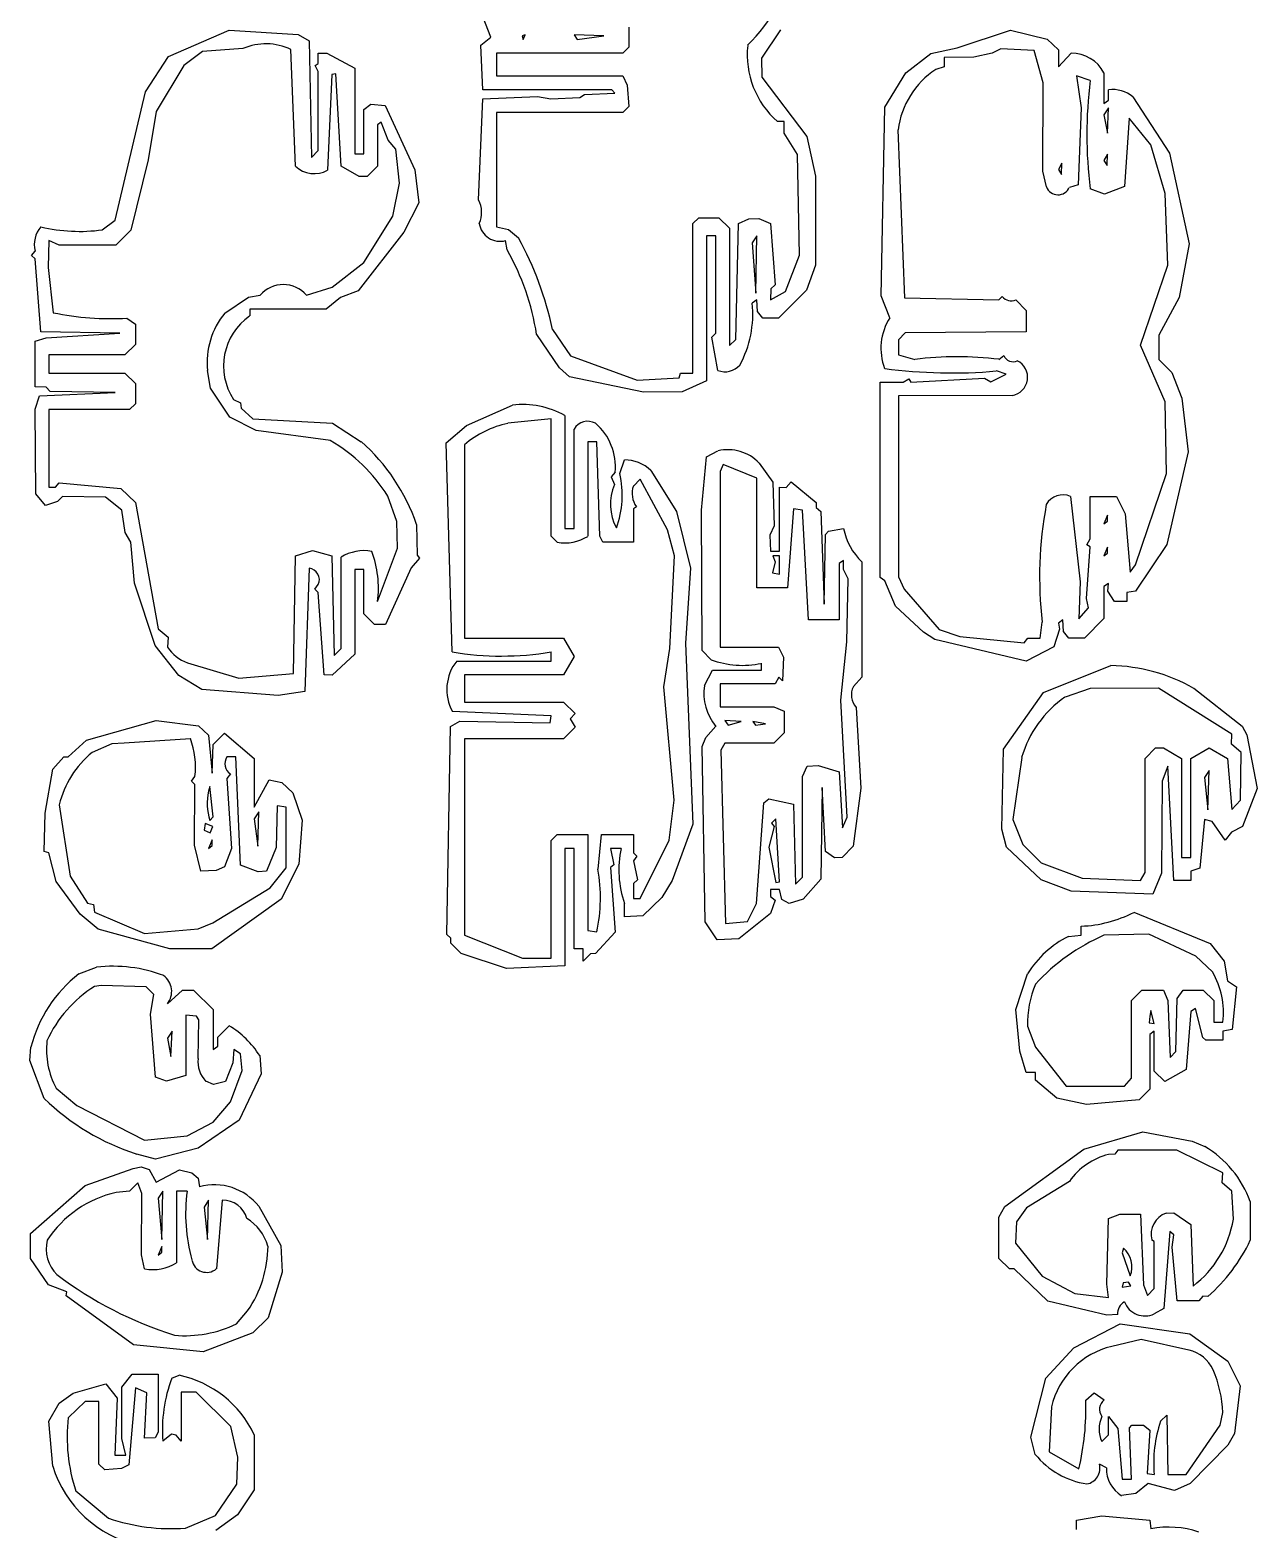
# Model space of a CAD drawing. Header units: millimetres. Extents: x 1.7 to 41.6, y 1.6 to 35.8.
# Drawn here: x 30.16 to 41.53, y 13.26 to 27.15 of the extents above; entities that cross this region are included whole.
import ezdxf

# ---------------------------------------------------------------- set-up
doc = ezdxf.new("R2010")
doc.units = ezdxf.units.MM
doc.linetypes.add('Continuous2', pattern=[0])
doc.layers.add('Unnamed Level 1', color=1, linetype='Continuous')

msp = doc.modelspace()

# ---------------------------------------------------------------- linework, layer by layer
at = {"layer": 'Unnamed Level 1', "color": 1, "linetype": 'Continuous2', "lineweight": -3}
for p, q in [((34.429, 27.088), (34.33, 27.341)), ((31.439, 26.91), (32.002, 27.152)), ((32.002, 27.152), (32.642, 27.112)), ((32.642, 27.112), (32.743, 27.054)), ((34.746, 27.109), (34.717, 27.101)), ((34.717, 27.101), (34.727, 27.067)), ((34.727, 27.067), (34.746, 27.109)), ((35.477, 27.099), (35.2, 27.109)), ((35.2, 27.109), (35.23, 27.067)), ((35.23, 27.067), (35.477, 27.099)), ((35.708, 27.182), (35.708, 26.995)), ((37.114, 27.157), (36.937, 26.893)), ((38.751, 26.988), (39.245, 27.152)), ((39.245, 27.152), (39.585, 27.069)), ((31.755, 26.956), (31.583, 26.825)), ((32.129, 26.982), (31.755, 26.956)), ((32.616, 25.893), (32.574, 26.974)), ((32.743, 27.054), (32.764, 25.974)), ((34.334, 27.015), (34.429, 27.088)), ((34.353, 26.601), (34.334, 27.015)), ((35.708, 26.995), (35.653, 26.94)), ((38.507, 26.935), (38.751, 26.988)), ((39.156, 26.981), (39.076, 26.94)), ((39.466, 26.964), (39.156, 26.981)), ((39.55, 26.664), (39.466, 26.964)), ((39.585, 27.069), (39.69, 26.97)), ((39.69, 26.97), (39.69, 26.813)), ((31.226, 26.58), (31.439, 26.91)), ((31.583, 26.825), (31.324, 26.4)), ((32.8, 26.825), (32.828, 26.843)), ((32.828, 26.771), (32.8, 26.825)), ((32.828, 26.843), (32.828, 26.94)), ((32.828, 26.94), (32.907, 26.94)), ((32.907, 26.94), (33.167, 26.8)), ((35.653, 26.94), (34.48, 26.94)), ((34.48, 26.94), (34.48, 26.728)), ((36.937, 26.893), (36.941, 26.717)), ((38.276, 26.756), (38.507, 26.935)), ((38.905, 26.901), (38.631, 26.898)), ((38.631, 26.898), (38.631, 26.813)), ((39.076, 26.94), (38.905, 26.901)), ((39.69, 26.813), (39.808, 26.94)), ((32.828, 26.038), (32.828, 26.771)), ((32.955, 26.741), (32.915, 25.854)), ((32.99, 26.748), (32.955, 26.741)), ((33.04, 25.893), (32.99, 26.748)), ((33.167, 26.8), (33.167, 26.008)), ((34.48, 26.728), (35.653, 26.728)), ((35.653, 26.728), (35.693, 26.644)), ((36.941, 26.717), (37.359, 26.167)), ((38.08, 26.44), (38.276, 26.756)), ((38.631, 26.813), (38.553, 26.789)), ((39.986, 26.686), (39.859, 26.728)), ((39.859, 26.728), (39.902, 26.432)), ((40.113, 26.758), (40.113, 26.474)), ((30.945, 25.392), (31.226, 26.58)), ((35.551, 26.601), (34.353, 26.601)), ((34.353, 26.516), (34.861, 26.539)), ((34.861, 26.539), (34.984, 26.515)), ((35.253, 26.528), (35.297, 26.558)), ((35.297, 26.558), (35.577, 26.568)), ((35.577, 26.568), (35.551, 26.601)), ((35.693, 26.644), (35.708, 26.444)), ((39.546, 25.846), (39.55, 26.664)), ((40.156, 26.504), (40.156, 26.601)), ((31.324, 26.4), (31.251, 25.951)), ((33.251, 26.419), (33.314, 26.466)), ((33.251, 26.008), (33.251, 26.419)), ((33.314, 26.466), (33.448, 26.456)), ((33.448, 26.456), (33.722, 25.857)), ((34.314, 25.58), (34.353, 26.516)), ((34.984, 26.515), (35.253, 26.528)), ((35.708, 26.444), (35.653, 26.389)), ((38.046, 24.692), (38.08, 26.44)), ((39.902, 26.432), (39.875, 25.718)), ((40.113, 26.474), (40.156, 26.504)), ((40.156, 26.432), (40.113, 26.368)), ((40.145, 26.197), (40.156, 26.432)), ((40.381, 26.534), (40.72, 26.012)), ((33.41, 26.3), (33.378, 26.275)), ((33.378, 26.275), (33.378, 25.893)), ((33.475, 26.134), (33.41, 26.3)), ((35.653, 26.389), (34.48, 26.389)), ((34.48, 26.389), (34.48, 25.33)), ((37.148, 26.305), (37.085, 26.305)), ((37.148, 26.198), (37.148, 26.305)), ((40.113, 26.368), (40.145, 26.197)), ((40.346, 26.338), (40.302, 25.704)), ((40.547, 26.091), (40.346, 26.338)), ((33.548, 26.05), (33.475, 26.134)), ((37.272, 25.999), (37.148, 26.198)), ((37.359, 26.167), (37.439, 25.801)), ((38.203, 26.229), (38.262, 24.671)), ((32.764, 25.974), (32.828, 26.038)), ((33.167, 26.008), (33.251, 26.008)), ((33.58, 25.735), (33.548, 26.05)), ((37.29, 25.069), (37.272, 25.999)), ((40.145, 26.004), (40.113, 25.945)), ((40.141, 25.899), (40.145, 26.004)), ((40.681, 25.639), (40.547, 26.091)), ((40.72, 26.012), (40.903, 25.171)), ((31.251, 25.951), (31.091, 25.3)), ((33.208, 25.796), (33.04, 25.893)), ((33.378, 25.893), (33.281, 25.796)), ((33.722, 25.857), (33.76, 25.554)), ((39.579, 25.7), (39.546, 25.846)), ((39.722, 25.919), (39.69, 25.86)), ((39.69, 25.86), (39.718, 25.815)), ((39.718, 25.815), (39.722, 25.919)), ((40.113, 25.945), (40.141, 25.899)), ((33.281, 25.796), (33.208, 25.796)), ((33.518, 25.428), (33.58, 25.735)), ((37.439, 25.801), (37.438, 24.976)), ((39.875, 25.718), (39.792, 25.696)), ((40.302, 25.704), (40.117, 25.634)), ((40.117, 25.634), (39.986, 25.682)), ((40.704, 24.976), (40.681, 25.639)), ((33.251, 24.999), (33.518, 25.428)), ((33.76, 25.554), (33.622, 25.282)), ((30.825, 25.303), (30.945, 25.392)), ((31.091, 25.3), (30.952, 25.161)), ((34.48, 25.33), (34.591, 25.305)), ((34.591, 25.305), (34.685, 25.227)), ((36.301, 25.36), (36.356, 25.415)), ((36.301, 23.975), (36.301, 25.36)), ((36.356, 25.415), (36.543, 25.415)), ((36.543, 25.415), (36.64, 25.318)), ((36.64, 25.318), (36.64, 24.229)), ((36.701, 24.286), (36.725, 25.36)), ((36.725, 25.36), (36.82, 25.403)), ((36.82, 25.403), (36.914, 25.406)), ((36.914, 25.406), (37.021, 25.36)), ((37.021, 25.36), (37.064, 24.792)), ((30.329, 25.203), (30.325, 24.953)), ((30.426, 25.161), (30.329, 25.203)), ((30.952, 25.161), (30.426, 25.161)), ((33.622, 25.282), (33.197, 24.737)), ((34.579, 25.116), (34.564, 25.203)), ((36.513, 25.246), (36.428, 25.246)), ((36.428, 25.246), (36.428, 23.903)), ((36.513, 24.344), (36.513, 25.246)), ((36.894, 25.246), (36.852, 25.182)), ((36.852, 25.182), (36.884, 24.714)), ((36.884, 24.714), (36.894, 25.246)), ((40.903, 25.171), (40.809, 24.674)), ((30.169, 25.063), (30.202, 25.106)), ((30.202, 25.034), (30.169, 25.063)), ((30.256, 24.356), (30.202, 25.034)), ((37.159, 24.732), (37.29, 25.069)), ((30.325, 24.953), (30.371, 24.534)), ((32.957, 24.771), (33.251, 24.999)), ((37.438, 24.976), (37.354, 24.744)), ((40.453, 24.232), (40.704, 24.976)), ((32.719, 24.697), (32.957, 24.771)), ((33.197, 24.737), (33.034, 24.674)), ((37.025, 24.757), (37.021, 24.653)), ((37.021, 24.653), (37.159, 24.732)), ((37.064, 24.792), (37.025, 24.757)), ((37.354, 24.744), (37.094, 24.483)), ((31.961, 24.531), (32.181, 24.679)), ((32.181, 24.679), (32.29, 24.697)), ((32.719, 24.697), (32.719, 24.697)), ((33.034, 24.674), (32.9, 24.567)), ((36.894, 24.653), (36.852, 24.623)), ((36.9, 24.545), (36.894, 24.653)), ((38.127, 24.487), (38.046, 24.692)), ((38.262, 24.671), (39.139, 24.653)), ((39.139, 24.653), (39.169, 24.685)), ((39.296, 24.653), (39.393, 24.555)), ((40.809, 24.674), (40.622, 24.326)), ((31.054, 24.483), (31.133, 24.428)), ((32.9, 24.567), (32.192, 24.568)), ((32.192, 24.568), (32.192, 24.504)), ((36.949, 24.483), (36.9, 24.545)), ((37.094, 24.483), (36.949, 24.483)), ((39.393, 24.555), (39.393, 24.356)), ((30.987, 24.345), (30.256, 24.356)), ((30.304, 24.301), (30.987, 24.345)), ((31.133, 24.428), (31.133, 24.241)), ((35.066, 24.024), (34.853, 24.332)), ((34.999, 24.378), (35.168, 24.134)), ((36.477, 24.308), (36.513, 24.344)), ((38.271, 24.347), (38.207, 24.284)), ((39.393, 24.356), (38.271, 24.347)), ((40.622, 24.326), (40.622, 24.102)), ((30.202, 24.271), (30.304, 24.301)), ((30.202, 23.848), (30.202, 24.271)), ((31.133, 24.241), (31.036, 24.144)), ((36.533, 23.999), (36.477, 24.308)), ((36.64, 24.229), (36.701, 24.286)), ((38.207, 24.284), (38.207, 24.144)), ((40.681, 23.707), (40.453, 24.232)), ((31.036, 24.144), (30.329, 24.144)), ((30.329, 24.144), (30.329, 23.975)), ((35.168, 24.134), (35.785, 23.908)), ((38.207, 24.144), (38.359, 24.101)), ((39.139, 24.102), (39.185, 24.137)), ((40.622, 24.102), (40.741, 23.979)), ((30.329, 23.975), (31.036, 23.975)), ((31.036, 23.975), (31.133, 23.878)), ((31.829, 23.836), (31.802, 23.998)), ((35.157, 23.939), (35.066, 24.024)), ((35.843, 23.799), (35.157, 23.939)), ((35.785, 23.908), (36.174, 23.932)), ((36.174, 23.932), (36.186, 23.975)), ((36.186, 23.975), (36.301, 23.975)), ((36.428, 23.903), (36.202, 23.801)), ((38.25, 23.89), (38.304, 23.921)), ((38.304, 23.921), (38.322, 23.89)), ((38.322, 23.89), (39.006, 23.926)), ((39.006, 23.926), (39.065, 23.894)), ((39.065, 23.894), (39.205, 23.964)), ((39.205, 23.964), (39.115, 23.994)), ((40.741, 23.979), (40.836, 23.741)), ((30.306, 23.844), (30.202, 23.848)), ((30.202, 23.641), (30.244, 23.763)), ((30.244, 23.763), (30.945, 23.795)), ((30.341, 23.805), (30.306, 23.844)), ((30.945, 23.795), (30.341, 23.805)), ((31.133, 23.878), (31.133, 23.691)), ((32.008, 23.566), (31.829, 23.836)), ((36.202, 23.801), (35.843, 23.799)), ((38.038, 22.081), (38.038, 23.89)), ((38.038, 23.89), (38.25, 23.89)), ((39.261, 23.768), (38.207, 23.763)), ((38.207, 23.763), (38.207, 22.086)), ((30.208, 22.855), (30.202, 23.641)), ((31.079, 23.636), (30.329, 23.636)), ((30.329, 23.636), (30.329, 22.916)), ((31.133, 23.691), (31.079, 23.636)), ((32.043, 23.73), (32.108, 23.7)), ((32.108, 23.7), (32.112, 23.65)), ((32.112, 23.65), (32.222, 23.551)), ((34.202, 23.49), (34.628, 23.678)), ((40.693, 23.045), (40.681, 23.707)), ((40.836, 23.741), (40.892, 23.246)), ((32.252, 23.441), (32.008, 23.566)), ((32.222, 23.551), (32.96, 23.509)), ((32.96, 23.509), (33.225, 23.339)), ((34.014, 23.327), (34.202, 23.49)), ((34.988, 23.551), (34.586, 23.509)), ((34.988, 22.462), (34.988, 23.551)), ((35.115, 23.581), (35.115, 22.535)), ((32.94, 23.349), (32.252, 23.441)), ((35.2, 22.535), (35.2, 23.454)), ((34.069, 21.391), (34.014, 23.327)), ((34.183, 23.31), (34.183, 21.518)), ((35.412, 23.339), (35.327, 23.339)), ((35.327, 23.339), (35.327, 22.462)), ((35.44, 22.462), (35.412, 23.339)), ((36.428, 23.2), (36.534, 23.255)), ((40.892, 23.246), (40.697, 22.386)), ((35.623, 23.043), (35.666, 23.17)), ((35.911, 23.072), (36.149, 22.692)), ((36.381, 22.704), (36.428, 23.2)), ((36.583, 23.128), (36.555, 23.064)), ((36.555, 23.064), (36.555, 21.433)), ((36.894, 23.001), (36.583, 23.128)), ((36.916, 23.141), (37.044, 22.964)), ((30.392, 22.916), (30.426, 22.958)), ((30.426, 22.958), (30.998, 22.905)), ((35.581, 23.055), (35.545, 23.012)), ((35.545, 23.012), (35.575, 22.941)), ((35.814, 22.992), (35.75, 22.928)), ((36.067, 22.523), (35.814, 22.992)), ((36.894, 21.984), (36.894, 23.001)), ((37.044, 22.964), (37.056, 22.558)), ((37.165, 22.914), (37.212, 22.967)), ((37.212, 22.967), (37.445, 22.776)), ((40.406, 22.199), (40.693, 23.045)), ((30.299, 22.746), (30.208, 22.855)), ((30.329, 22.916), (30.392, 22.916)), ((30.456, 22.831), (30.411, 22.784)), ((30.855, 22.825), (30.456, 22.831)), ((31.006, 22.704), (30.855, 22.825)), ((30.998, 22.905), (31.133, 22.776)), ((33.558, 22.6), (33.473, 22.834)), ((37.106, 22.323), (37.106, 22.916)), ((37.106, 22.916), (37.165, 22.914)), ((39.804, 22.831), (39.892, 22.04)), ((39.986, 22.438), (39.986, 22.831)), ((39.986, 22.831), (40.228, 22.831)), ((40.228, 22.831), (40.31, 22.671)), ((30.411, 22.784), (30.299, 22.746)), ((31.037, 22.497), (31.006, 22.704)), ((31.133, 22.776), (31.345, 21.603)), ((35.778, 22.735), (35.75, 22.717)), ((35.75, 22.717), (35.75, 22.408)), ((36.149, 22.692), (36.279, 22.167)), ((36.386, 21.403), (36.381, 22.704)), ((37.233, 22.717), (37.178, 21.984)), ((37.318, 22.704), (37.233, 22.717)), ((37.373, 21.687), (37.318, 22.704)), ((37.445, 22.776), (37.443, 22.73)), ((37.443, 22.73), (37.487, 22.692)), ((37.487, 22.692), (37.519, 21.834)), ((40.145, 22.657), (40.113, 22.577)), ((40.146, 22.602), (40.145, 22.657)), ((40.31, 22.671), (40.357, 22.13)), ((33.563, 22.351), (33.558, 22.6)), ((33.738, 22.571), (33.745, 22.288)), ((35.115, 22.535), (35.2, 22.535)), ((36.132, 22.282), (36.067, 22.523)), ((37.056, 22.558), (37.015, 22.471)), ((37.53, 22.48), (37.558, 22.509)), ((37.558, 22.509), (37.699, 22.535)), ((40.113, 22.577), (40.146, 22.602)), ((31.091, 22.408), (31.037, 22.497)), ((31.124, 22.028), (31.091, 22.408)), ((35.043, 22.408), (34.988, 22.462)), ((35.466, 22.408), (35.44, 22.462)), ((35.75, 22.408), (35.466, 22.408)), ((37.015, 22.471), (37.021, 22.323)), ((37.519, 21.834), (37.53, 22.48)), ((39.955, 22.383), (39.986, 22.438)), ((39.986, 22.365), (39.955, 22.383)), ((40.697, 22.386), (40.405, 21.952)), ((32.598, 21.191), (32.616, 22.28)), ((32.616, 22.28), (32.775, 22.329)), ((32.775, 22.329), (32.955, 22.281)), ((32.955, 22.281), (32.976, 21.358)), ((33.04, 21.421), (33.04, 22.268)), ((33.378, 21.857), (33.563, 22.351)), ((33.768, 22.259), (33.69, 22.169)), ((33.745, 22.288), (33.768, 22.259)), ((36.089, 21.421), (36.132, 22.282)), ((37.021, 22.323), (37.106, 22.323)), ((37.106, 22.281), (37.042, 22.281)), ((37.042, 22.281), (37.064, 22.226)), ((37.106, 22.111), (37.106, 22.281)), ((37.699, 22.238), (37.657, 22.209)), ((37.698, 22.155), (37.699, 22.238)), ((39.952, 21.885), (39.986, 22.365)), ((40.145, 22.361), (40.113, 22.281)), ((40.113, 22.281), (40.146, 22.306)), ((40.146, 22.306), (40.145, 22.361)), ((32.743, 22.166), (32.703, 21.025)), ((33.251, 22.153), (33.167, 22.153)), ((33.167, 22.153), (33.167, 21.369)), ((33.251, 21.742), (33.251, 22.153)), ((33.69, 22.169), (33.451, 21.645)), ((36.279, 22.167), (36.234, 21.472)), ((37.064, 22.226), (37.041, 22.122)), ((37.041, 22.122), (37.106, 22.111)), ((37.657, 22.209), (37.657, 21.687)), ((37.741, 22.069), (37.698, 22.155)), ((37.868, 22.226), (37.868, 21.157)), ((40.357, 22.13), (40.406, 22.199)), ((31.316, 21.449), (31.124, 22.028)), ((32.795, 21.971), (32.828, 22.014)), ((32.828, 21.942), (32.795, 21.971)), ((37.178, 21.984), (36.894, 21.984)), ((37.728, 21.483), (37.741, 22.069)), ((38.08, 22.048), (38.038, 22.081)), ((38.181, 21.815), (38.08, 22.048)), ((38.207, 22.086), (38.26, 21.973)), ((38.26, 21.973), (38.585, 21.599)), ((39.892, 22.04), (39.88, 21.696)), ((40.156, 22.026), (40.113, 21.996)), ((40.113, 21.996), (40.113, 21.7)), ((40.15, 21.955), (40.156, 22.026)), ((40.211, 21.857), (40.15, 21.955)), ((40.405, 21.952), (40.325, 21.942)), ((32.883, 21.179), (32.828, 21.942)), ((38.439, 21.573), (38.181, 21.815)), ((39.968, 21.798), (39.952, 21.885)), ((40.325, 21.857), (40.211, 21.857)), ((40.325, 21.942), (40.325, 21.857)), ((33.348, 21.645), (33.251, 21.742)), ((37.657, 21.687), (37.373, 21.687)), ((39.732, 21.687), (39.69, 21.658)), ((39.738, 21.579), (39.732, 21.687)), ((39.88, 21.696), (39.968, 21.798)), ((40.113, 21.7), (39.932, 21.518)), ((31.345, 21.603), (31.436, 21.526)), ((33.451, 21.645), (33.348, 21.645)), ((38.545, 21.507), (38.439, 21.573)), ((38.585, 21.599), (38.778, 21.532)), ((39.52, 21.518), (39.54, 21.666)), ((39.702, 21.601), (39.648, 21.439)), ((39.69, 21.658), (39.702, 21.601)), ((39.787, 21.518), (39.738, 21.579)), ((31.536, 21.172), (31.316, 21.449)), ((31.436, 21.526), (31.43, 21.433)), ((32.976, 21.358), (33.04, 21.421)), ((34.183, 21.518), (35.103, 21.518)), ((35.103, 21.518), (35.2, 21.349)), ((36.032, 21.067), (36.089, 21.421)), ((36.234, 21.472), (36.301, 19.794)), ((36.471, 21.318), (36.386, 21.403)), ((36.555, 21.433), (37.094, 21.433)), ((37.094, 21.433), (37.141, 21.343)), ((37.674, 20.943), (37.728, 21.483)), ((39.393, 21.306), (38.545, 21.507)), ((38.778, 21.532), (39.372, 21.476)), ((39.372, 21.476), (39.406, 21.518)), ((39.648, 21.439), (39.393, 21.306)), ((39.406, 21.518), (39.52, 21.518)), ((39.932, 21.518), (39.787, 21.518)), ((31.615, 21.289), (32.091, 21.148)), ((33.167, 21.369), (32.956, 21.175)), ((34.069, 21.391), (34.069, 21.391)), ((34.111, 21.306), (34.988, 21.306)), ((34.988, 21.306), (34.988, 21.391)), ((35.2, 21.349), (35.103, 21.179)), ((36.937, 21.222), (36.937, 21.285)), ((37.141, 21.343), (37.133, 21.122)), ((39.553, 21.015), (40.177, 21.264)), ((31.748, 21.043), (31.536, 21.172)), ((32.091, 21.148), (32.598, 21.191)), ((32.956, 21.175), (32.883, 21.179)), ((35.103, 21.179), (34.183, 21.179)), ((34.183, 21.179), (34.183, 20.925)), ((36.408, 21.078), (36.483, 21.222)), ((36.483, 21.222), (36.937, 21.222)), ((37.097, 21.156), (37.064, 21.094)), ((37.133, 21.122), (37.097, 21.156)), ((37.868, 21.157), (37.79, 21.071)), ((32.456, 20.987), (31.748, 21.043)), ((32.703, 21.025), (32.456, 20.987)), ((36.129, 20.016), (36.032, 21.067)), ((37.064, 21.094), (36.555, 21.094)), ((36.555, 21.094), (36.555, 20.883)), ((39.182, 20.489), (39.553, 21.015)), ((39.986, 21.052), (39.752, 20.971)), ((40.617, 21.053), (39.986, 21.052)), ((41.299, 20.629), (40.617, 21.053)), ((40.947, 21.053), (41.394, 20.702)), ((34.183, 20.925), (35.103, 20.925)), ((35.103, 20.925), (35.209, 20.819)), ((36.555, 20.883), (37.051, 20.883)), ((37.051, 20.883), (37.148, 20.84)), ((37.148, 20.84), (37.148, 20.641)), ((37.733, 19.858), (37.674, 20.943)), ((37.815, 20.875), (37.858, 20.127)), ((30.679, 20.572), (31.324, 20.756)), ((31.324, 20.756), (31.717, 20.704)), ((31.717, 20.704), (31.811, 20.619)), ((34.054, 20.698), (34.141, 20.749)), ((34.988, 20.798), (34.071, 20.838)), ((34.141, 20.749), (34.977, 20.733)), ((34.977, 20.733), (34.988, 20.798)), ((35.209, 20.819), (35.164, 20.769)), ((35.164, 20.769), (35.209, 20.692)), ((36.421, 20.598), (36.513, 20.701)), ((36.748, 20.744), (36.598, 20.755)), ((36.598, 20.755), (36.628, 20.713)), ((36.628, 20.713), (36.748, 20.744)), ((36.974, 20.724), (36.856, 20.745)), ((36.856, 20.745), (36.882, 20.713)), ((36.882, 20.713), (36.974, 20.724)), ((41.394, 20.702), (41.436, 20.623)), ((30.508, 20.418), (30.679, 20.572)), ((31.642, 20.586), (31.028, 20.544)), ((31.811, 20.619), (31.843, 20.266)), ((31.854, 20.531), (31.959, 20.637)), ((31.959, 20.637), (32.235, 20.404)), ((34.02, 18.771), (34.054, 20.698)), ((35.103, 20.586), (34.183, 20.586)), ((34.183, 20.586), (34.183, 18.765)), ((35.209, 20.692), (35.103, 20.586)), ((36.386, 20.514), (36.421, 20.598)), ((37.148, 20.641), (37.051, 20.544)), ((41.294, 20.536), (41.299, 20.629)), ((41.436, 20.623), (41.532, 20.126)), ((30.914, 20.538), (30.731, 20.459)), ((31.028, 20.544), (30.914, 20.538)), ((31.843, 20.266), (31.854, 20.531)), ((36.414, 18.889), (36.386, 20.514)), ((36.598, 20.544), (36.559, 20.479)), ((36.559, 20.479), (36.605, 18.872)), ((37.051, 20.544), (36.598, 20.544)), ((39.166, 19.747), (39.182, 20.489)), ((40.495, 20.404), (40.592, 20.501)), ((40.592, 20.501), (40.665, 20.501)), ((40.665, 20.501), (40.833, 20.404)), ((40.918, 20.404), (41.088, 20.501)), ((41.088, 20.501), (41.257, 20.404)), ((41.384, 20.459), (41.294, 20.536)), ((41.378, 20.017), (41.384, 20.459)), ((30.295, 19.897), (30.368, 20.303)), ((30.368, 20.303), (30.468, 20.417)), ((30.468, 20.417), (30.508, 20.418)), ((32.065, 20.417), (31.981, 20.417)), ((32.108, 19.413), (32.065, 20.417)), ((32.235, 20.404), (32.235, 19.951)), ((37.318, 20.235), (37.36, 20.332)), ((37.36, 20.332), (37.463, 20.338)), ((37.463, 20.338), (37.657, 20.278)), ((39.35, 20.413), (39.268, 19.836)), ((40.495, 19.345), (40.495, 20.404)), ((40.706, 20.332), (40.652, 20.194)), ((40.761, 19.273), (40.706, 20.332)), ((40.833, 20.404), (40.833, 19.485)), ((40.918, 19.485), (40.918, 20.404)), ((41.088, 20.29), (41.045, 20.226)), ((41.077, 19.928), (41.088, 20.29)), ((41.257, 20.404), (41.297, 19.93)), ((31.652, 20.193), (31.684, 20.235)), ((31.684, 20.163), (31.652, 20.193)), ((31.679, 19.6), (31.684, 20.163)), ((32.013, 20.259), (31.981, 20.217)), ((31.981, 20.217), (32.023, 19.57)), ((32.235, 19.951), (32.374, 20.205)), ((32.374, 20.205), (32.49, 20.18)), ((32.49, 20.18), (32.591, 20.084)), ((37.318, 19.303), (37.318, 20.235)), ((37.657, 20.278), (37.688, 19.759)), ((40.652, 20.194), (40.647, 19.341)), ((41.045, 20.226), (41.077, 19.928)), ((31.822, 20.143), (31.811, 20.099)), ((31.854, 19.862), (31.822, 20.143)), ((32.591, 20.084), (32.679, 19.832)), ((36.08, 19.645), (36.129, 20.016)), ((36.958, 19.993), (37.005, 20.028)), ((37.005, 20.028), (37.233, 19.98)), ((37.499, 20.135), (37.487, 19.285)), ((37.53, 19.54), (37.499, 20.135)), ((37.858, 20.127), (37.786, 19.59)), ((41.297, 19.93), (41.378, 20.017)), ((41.532, 20.126), (41.396, 19.772)), ((30.286, 19.54), (30.295, 19.897)), ((30.425, 19.974), (30.527, 19.313)), ((32.277, 19.908), (32.235, 19.845)), ((32.267, 19.589), (32.277, 19.908)), ((32.447, 19.963), (32.438, 19.579)), ((32.531, 19.951), (32.447, 19.963)), ((32.531, 19.388), (32.531, 19.951)), ((36.89, 19.059), (36.958, 19.993)), ((37.233, 19.98), (37.254, 19.239)), ((31.78, 19.799), (31.769, 19.739)), ((31.769, 19.739), (31.825, 19.715)), ((31.849, 19.771), (31.78, 19.799)), ((31.822, 19.828), (31.854, 19.862)), ((31.825, 19.715), (31.849, 19.771)), ((32.235, 19.845), (32.267, 19.589)), ((32.679, 19.832), (32.649, 19.422)), ((36.301, 19.794), (36.11, 19.273)), ((37.054, 19.772), (37.007, 19.581)), ((37.07, 19.842), (37.03, 19.803)), ((37.03, 19.803), (37.054, 19.772)), ((37.106, 19.261), (37.07, 19.842)), ((37.688, 19.759), (37.733, 19.858)), ((39.21, 19.582), (39.166, 19.747)), ((39.268, 19.836), (39.361, 19.606)), ((41.045, 19.836), (41.003, 19.385)), ((41.116, 19.819), (41.045, 19.836)), ((41.236, 19.646), (41.116, 19.819)), ((41.396, 19.772), (41.296, 19.721)), ((31.739, 19.358), (31.679, 19.6)), ((31.843, 19.65), (31.811, 19.57)), ((31.811, 19.57), (31.844, 19.596)), ((31.844, 19.596), (31.843, 19.65)), ((34.988, 19.642), (35.043, 19.697)), ((34.988, 18.553), (34.988, 19.642)), ((35.043, 19.697), (35.327, 19.697)), ((35.327, 19.697), (35.327, 18.807)), ((35.422, 19.376), (35.454, 19.697)), ((35.454, 19.697), (35.75, 19.697)), ((35.75, 19.697), (35.75, 19.527)), ((35.814, 19.104), (36.08, 19.645)), ((37.786, 19.59), (37.687, 19.485)), ((39.361, 19.606), (39.53, 19.437)), ((41.296, 19.721), (41.236, 19.646)), ((30.329, 19.527), (30.286, 19.54)), ((30.399, 19.262), (30.329, 19.527)), ((32.023, 19.57), (31.959, 19.4)), ((32.438, 19.579), (32.349, 19.358)), ((35.2, 19.57), (35.115, 19.57)), ((35.115, 19.57), (35.115, 18.481)), ((35.2, 18.638), (35.2, 19.57)), ((35.636, 19.57), (35.539, 19.57)), ((35.539, 19.57), (35.567, 19.418)), ((35.75, 19.527), (35.783, 19.498)), ((35.783, 19.498), (35.75, 19.455)), ((35.75, 19.455), (35.787, 19.279)), ((37.007, 19.581), (37.071, 19.253)), ((37.614, 19.482), (37.53, 19.54)), ((37.687, 19.485), (37.614, 19.482)), ((39.53, 19.277), (39.21, 19.582)), ((40.833, 19.485), (40.918, 19.485)), ((30.527, 19.313), (30.689, 19.061)), ((31.88, 19.366), (31.739, 19.358)), ((31.959, 19.4), (31.88, 19.366)), ((32.272, 19.352), (32.108, 19.413)), ((32.349, 19.358), (32.272, 19.352)), ((32.381, 19.205), (32.531, 19.388)), ((32.649, 19.422), (32.484, 19.098)), ((35.567, 19.418), (35.539, 19.391)), ((35.539, 19.391), (35.581, 18.794)), ((39.53, 19.437), (39.91, 19.294)), ((40.452, 19.273), (40.495, 19.345)), ((40.647, 19.341), (40.567, 19.146)), ((41.003, 19.385), (40.918, 19.358)), ((40.918, 19.358), (40.918, 19.273)), ((30.619, 18.96), (30.399, 19.262)), ((31.85, 18.879), (32.381, 19.205)), ((35.787, 19.279), (35.75, 19.243)), ((35.75, 19.243), (35.75, 19.104)), ((36.11, 19.273), (36.015, 19.113)), ((37.106, 19.188), (37.021, 19.188)), ((37.021, 19.188), (37.021, 19.125)), ((37.071, 19.253), (37.106, 19.261)), ((37.126, 19.095), (37.106, 19.188)), ((37.254, 19.239), (37.318, 19.303)), ((37.487, 19.285), (37.323, 19.099)), ((39.808, 19.172), (39.53, 19.277)), ((39.91, 19.294), (40.452, 19.273)), ((40.918, 19.273), (40.761, 19.273)), ((30.689, 19.061), (30.743, 19.05)), ((30.743, 19.05), (30.752, 18.977)), ((32.484, 19.098), (31.841, 18.638)), ((35.666, 18.934), (35.668, 19.059)), ((35.75, 19.104), (35.814, 19.104)), ((36.015, 19.113), (35.836, 18.945)), ((36.809, 18.892), (36.89, 19.059)), ((37.021, 19.125), (37.064, 19.091)), ((37.064, 19.091), (37.022, 18.966)), ((37.195, 19.059), (37.126, 19.095)), ((37.323, 19.099), (37.195, 19.059)), ((40.567, 19.146), (39.808, 19.172)), ((30.788, 18.82), (30.619, 18.96)), ((30.752, 18.977), (31.216, 18.782)), ((35.836, 18.945), (35.666, 18.934)), ((37.022, 18.966), (36.726, 18.732)), ((40.389, 18.977), (41.098, 18.689)), ((31.451, 18.638), (30.788, 18.82)), ((31.216, 18.782), (31.714, 18.824)), ((31.714, 18.824), (31.85, 18.879)), ((34.058, 18.739), (34.02, 18.771)), ((34.183, 18.765), (34.721, 18.553)), ((35.327, 18.807), (35.412, 18.795)), ((35.581, 18.794), (35.399, 18.595)), ((36.525, 18.722), (36.414, 18.889)), ((36.605, 18.872), (36.809, 18.892)), ((39.783, 18.754), (39.902, 18.765)), ((39.902, 18.765), (39.902, 18.849)), ((40.529, 18.775), (40.113, 18.765)), ((40.964, 18.57), (40.529, 18.775)), ((31.841, 18.638), (31.451, 18.638)), ((34.056, 18.692), (34.058, 18.739)), ((34.153, 18.595), (34.056, 18.692)), ((35.285, 18.638), (35.2, 18.638)), ((35.285, 18.523), (35.285, 18.638)), ((36.726, 18.732), (36.525, 18.722)), ((41.098, 18.689), (41.226, 18.525)), ((34.574, 18.456), (34.153, 18.595)), ((35.115, 18.481), (34.574, 18.456)), ((34.721, 18.553), (34.988, 18.553)), ((35.352, 18.592), (35.285, 18.523)), ((35.399, 18.595), (35.352, 18.592)), ((41.119, 18.424), (40.964, 18.57)), ((41.226, 18.525), (41.257, 18.341)), ((30.609, 18.406), (30.773, 18.468)), ((39.296, 18.075), (39.404, 18.408)), ((41.257, 18.341), (41.342, 18.286)), ((30.816, 18.299), (30.754, 18.29)), ((31.233, 18.287), (30.816, 18.299)), ((31.304, 18.216), (31.233, 18.287)), ((31.272, 18.034), (31.304, 18.216)), ((31.43, 18.129), (31.569, 18.256)), ((31.569, 18.256), (31.672, 18.256)), ((31.672, 18.256), (31.854, 18.075)), ((40.368, 18.159), (40.465, 18.256)), ((40.465, 18.256), (40.664, 18.256)), ((40.664, 18.256), (40.706, 18.159)), ((40.791, 18.177), (40.846, 18.256)), ((40.846, 18.256), (41.033, 18.256)), ((41.033, 18.256), (41.13, 18.159)), ((41.342, 18.286), (41.302, 17.89)), ((31.854, 18.075), (31.854, 17.706)), ((39.334, 17.689), (39.296, 18.075)), ((40.368, 17.439), (40.368, 18.159)), ((40.548, 18.068), (40.537, 18.015)), ((40.579, 17.948), (40.548, 18.068)), ((40.706, 18.159), (40.728, 17.63)), ((40.78, 17.688), (40.791, 18.177)), ((40.961, 18.087), (40.918, 18.057)), ((41.029, 17.818), (40.961, 18.087)), ((41.13, 18.159), (41.13, 17.96)), ((31.318, 17.449), (31.272, 18.034)), ((31.699, 18.015), (31.599, 18.023)), ((31.599, 18.023), (31.599, 17.464)), ((31.72, 17.98), (31.699, 18.015)), ((31.714, 17.622), (31.72, 17.98)), ((31.896, 17.82), (32.002, 17.926)), ((39.403, 17.922), (39.478, 17.728)), ((40.537, 18.015), (40.531, 17.952)), ((40.531, 17.952), (40.579, 17.948)), ((40.918, 18.057), (40.876, 17.521)), ((41.13, 17.96), (41.215, 17.96)), ((31.472, 17.875), (31.43, 17.812)), ((31.43, 17.812), (31.462, 17.64)), ((31.462, 17.64), (31.472, 17.875)), ((31.896, 17.736), (31.896, 17.82)), ((40.579, 17.875), (40.537, 17.845)), ((40.537, 17.845), (40.537, 17.337)), ((40.579, 17.506), (40.579, 17.875)), ((41.058, 17.791), (41.029, 17.818)), ((41.215, 17.791), (41.058, 17.791)), ((41.302, 17.89), (41.215, 17.875)), ((41.215, 17.875), (41.215, 17.791)), ((30.155, 17.605), (30.164, 17.728)), ((31.854, 17.706), (31.896, 17.736)), ((32.044, 17.706), (32.036, 17.582)), ((32.108, 17.664), (32.044, 17.706)), ((32.123, 17.51), (32.108, 17.664)), ((32.285, 17.649), (32.298, 17.479)), ((39.393, 17.494), (39.334, 17.689)), ((39.478, 17.728), (39.762, 17.367)), ((40.728, 17.63), (40.78, 17.688)), ((30.286, 17.252), (30.155, 17.605)), ((32.036, 17.582), (31.968, 17.409)), ((32.015, 17.222), (32.123, 17.51)), ((40.676, 17.409), (40.579, 17.506)), ((40.876, 17.521), (40.676, 17.409)), ((31.422, 17.412), (31.318, 17.449)), ((31.599, 17.464), (31.422, 17.412)), ((31.858, 17.381), (31.787, 17.411)), ((31.968, 17.409), (31.858, 17.381)), ((32.298, 17.479), (32.095, 17.052)), ((39.478, 17.494), (39.393, 17.494)), ((39.478, 17.422), (39.478, 17.494)), ((39.677, 17.255), (39.478, 17.422)), ((39.762, 17.367), (40.304, 17.367)), ((40.304, 17.367), (40.368, 17.439)), ((30.398, 17.346), (30.591, 17.188)), ((39.952, 17.197), (39.677, 17.255)), ((40.44, 17.24), (39.952, 17.197)), ((40.537, 17.337), (40.44, 17.24)), ((30.591, 17.188), (31.218, 16.865)), ((31.853, 17.033), (32.015, 17.222)), ((31.613, 16.906), (31.853, 17.033)), ((32.095, 17.052), (31.715, 16.791)), ((31.218, 16.865), (31.613, 16.906)), ((39.925, 16.781), (40.473, 16.943)), ((40.473, 16.943), (40.932, 16.855)), ((40.932, 16.855), (41.048, 16.808)), ((31.318, 16.69), (31.146, 16.736)), ((31.715, 16.791), (31.318, 16.69)), ((39.195, 16.25), (39.925, 16.781)), ((40.213, 16.736), (40.156, 16.732)), ((40.24, 16.774), (40.213, 16.736)), ((40.787, 16.774), (40.24, 16.774)), ((41.215, 16.562), (40.787, 16.774)), ((30.667, 16.446), (31.112, 16.604)), ((31.112, 16.604), (31.187, 16.619)), ((31.187, 16.619), (31.259, 16.594)), ((31.259, 16.594), (31.324, 16.477)), ((31.324, 16.477), (31.542, 16.591)), ((31.542, 16.591), (31.655, 16.563)), ((31.655, 16.563), (31.715, 16.514)), ((41.209, 16.469), (41.215, 16.562)), ((30.159, 15.999), (30.667, 16.446)), ((31.155, 16.469), (31.079, 16.393)), ((31.193, 16.371), (31.155, 16.469)), ((31.715, 16.514), (31.726, 16.434)), ((39.793, 16.483), (39.395, 16.239)), ((41.299, 16.393), (41.209, 16.469)), ((31.079, 16.393), (30.955, 16.381)), ((31.188, 15.803), (31.193, 16.371)), ((31.388, 16.393), (31.345, 16.329)), ((31.345, 16.329), (31.377, 15.946)), ((31.377, 15.946), (31.388, 16.393)), ((31.612, 16.393), (31.515, 16.393)), ((31.515, 16.393), (31.515, 15.727)), ((31.811, 16.308), (31.769, 16.244)), ((31.801, 15.946), (31.811, 16.308)), ((31.938, 16.308), (31.883, 15.673)), ((41.314, 16.133), (41.299, 16.393)), ((41.469, 16.296), (41.469, 15.939)), ((31.769, 16.244), (31.801, 15.946)), ((32.277, 16.253), (32.48, 15.89)), ((39.139, 16.152), (39.195, 16.25)), ((39.139, 15.77), (39.139, 16.152)), ((39.395, 16.239), (39.301, 16.108)), ((40.138, 15.53), (40.156, 16.139)), ((40.156, 16.139), (40.259, 16.179)), ((40.259, 16.179), (40.452, 16.181)), ((40.452, 16.181), (40.478, 15.525)), ((40.69, 16.189), (40.761, 16.191)), ((40.761, 16.191), (40.918, 16.084)), ((30.159, 15.77), (30.159, 15.999)), ((39.301, 16.108), (39.293, 15.911)), ((40.724, 16.019), (40.667, 15.306)), ((40.762, 15.989), (40.724, 16.019)), ((40.744, 15.874), (40.762, 15.989)), ((40.918, 16.084), (40.939, 15.512)), ((31.377, 15.88), (31.345, 15.8)), ((31.378, 15.826), (31.377, 15.88)), ((32.48, 15.89), (32.493, 15.643)), ((39.293, 15.911), (39.541, 15.605)), ((40.293, 15.865), (40.283, 15.821)), ((40.579, 15.927), (40.555, 15.941)), ((40.579, 15.491), (40.579, 15.927)), ((40.791, 15.376), (40.744, 15.874)), ((30.326, 15.526), (30.159, 15.77)), ((31.218, 15.673), (31.188, 15.803)), ((31.345, 15.8), (31.378, 15.826)), ((39.236, 15.673), (39.139, 15.77)), ((40.283, 15.821), (40.357, 15.607)), ((32.493, 15.643), (32.362, 15.219)), ((39.279, 15.673), (39.236, 15.673)), ((39.591, 15.372), (39.279, 15.673)), ((39.541, 15.605), (39.844, 15.444)), ((30.498, 15.461), (30.326, 15.526)), ((30.49, 15.423), (30.498, 15.461)), ((31.115, 14.968), (30.49, 15.423)), ((39.844, 15.444), (40.156, 15.406)), ((40.156, 15.406), (40.138, 15.53)), ((40.291, 15.543), (40.283, 15.503)), ((40.283, 15.503), (40.363, 15.514)), ((40.341, 15.549), (40.291, 15.543)), ((40.363, 15.514), (40.341, 15.549)), ((40.478, 15.525), (40.516, 15.427)), ((40.516, 15.427), (40.579, 15.491)), ((32.069, 15.162), (32.173, 15.284)), ((40.139, 15.242), (39.591, 15.372)), ((40.667, 15.306), (40.579, 15.256)), ((40.991, 15.376), (40.791, 15.376)), ((41.029, 15.42), (40.991, 15.376)), ((41.075, 15.418), (41.029, 15.42)), ((32.362, 15.219), (32.222, 15.08)), ((39.834, 14.94), (40.262, 15.164)), ((40.24, 15.249), (40.139, 15.242)), ((40.262, 15.164), (40.908, 15.072)), ((32.222, 15.08), (31.762, 14.904)), ((40.457, 15.017), (40.186, 14.953)), ((40.901, 14.919), (40.457, 15.017)), ((40.908, 15.072), (41.26, 14.816)), ((31.762, 14.904), (31.115, 14.968)), ((39.573, 14.661), (39.834, 14.94)), ((41.26, 14.816), (41.376, 14.587)), ((30.554, 14.521), (30.859, 14.608)), ((30.859, 14.608), (30.964, 14.474)), ((31.006, 14.576), (31.103, 14.698)), ((31.103, 14.698), (31.155, 14.698)), ((31.155, 14.698), (31.345, 14.698)), ((31.345, 14.698), (31.345, 14.16)), ((31.471, 14.66), (31.538, 14.686)), ((39.436, 14.114), (39.573, 14.661)), ((30.426, 14.429), (30.554, 14.521)), ((30.964, 14.474), (30.941, 13.947)), ((31.006, 14.1), (31.006, 14.576)), ((31.133, 14.571), (31.072, 13.857)), ((31.237, 14.523), (31.133, 14.571)), ((31.218, 14.105), (31.237, 14.523)), ((31.696, 14.529), (31.557, 14.529)), ((31.557, 14.529), (31.557, 14.075)), ((32.017, 14.211), (31.696, 14.529)), ((39.944, 14.456), (40.022, 14.523)), ((40.022, 14.523), (40.114, 14.459)), ((41.376, 14.587), (41.322, 14.148)), ((30.329, 14.262), (30.426, 14.429)), ((30.667, 14.444), (30.511, 14.294)), ((30.795, 14.444), (30.667, 14.444)), ((30.795, 13.864), (30.795, 14.444)), ((39.626, 14.393), (39.605, 13.978)), ((40.638, 14.26), (40.696, 14.317)), ((40.696, 14.317), (40.706, 13.766)), ((41.191, 14.224), (41.215, 14.341)), ((30.367, 13.844), (30.329, 14.262)), ((32.083, 13.927), (32.017, 14.211)), ((40.156, 14.135), (40.156, 14.305)), ((40.156, 14.305), (40.24, 14.193)), ((40.24, 14.193), (40.283, 13.724)), ((40.349, 14.198), (40.37, 14.224)), ((40.368, 13.724), (40.349, 14.198)), ((40.37, 14.224), (40.479, 14.223)), ((40.479, 14.223), (40.537, 14.178)), ((40.537, 14.178), (40.514, 13.777)), ((40.876, 13.766), (41.191, 14.224)), ((31.044, 13.946), (31.006, 14.1)), ((31.317, 14.107), (31.218, 14.105)), ((31.345, 14.16), (31.317, 14.107)), ((31.468, 14.142), (31.388, 14.075)), ((31.511, 14.132), (31.468, 14.142)), ((31.557, 14.075), (31.511, 14.132)), ((32.235, 14.135), (32.235, 13.626)), ((39.475, 13.953), (39.436, 14.114)), ((40.092, 14.072), (40.156, 14.135)), ((41.26, 14.04), (40.913, 13.682)), ((41.322, 14.148), (41.26, 14.04)), ((30.941, 13.947), (31.044, 13.946)), ((32.072, 13.678), (32.083, 13.927)), ((39.605, 13.978), (39.88, 13.818)), ((30.849, 13.809), (30.795, 13.864)), ((31.005, 13.822), (30.849, 13.809)), ((31.072, 13.857), (31.005, 13.822)), ((40.135, 13.828), (40.071, 13.863)), ((40.514, 13.777), (40.579, 13.766)), ((40.706, 13.766), (40.876, 13.766)), ((31.874, 13.387), (32.072, 13.678)), ((32.235, 13.626), (32.078, 13.394)), ((40.283, 13.724), (40.368, 13.724)), ((40.522, 13.682), (40.407, 13.592)), ((40.768, 13.619), (40.522, 13.682)), ((40.913, 13.682), (40.768, 13.619)), ((30.58, 13.614), (30.884, 13.361)), ((40.407, 13.592), (40.276, 13.571)), ((31.596, 13.269), (31.874, 13.387)), ((32.078, 13.394), (31.877, 13.248)), ((39.859, 13.343), (40.092, 13.385)), ((39.859, 13.258), (39.859, 13.343)), ((40.092, 13.385), (40.537, 13.343)), ((40.537, 13.343), (40.548, 13.263))]:
    msp.add_line(p, q, dxfattribs=at)
for centre, radius, start, end in [((35.299, 28.489), 2.112, 315.6381, 340.4182), ((32.343, 26.487), 0.539, 64.603, 113.3373), ((37.632, 26.926), 0.827, 174.022, 228.6273), ((39.809, 26.595), 0.345, 28.2084, 90.1399), ((38.99, 26.127), 0.793, 123.3945, 172.5953), ((43.872, 26.184), 3.918, 172.6383, 187.3617), ((40.188, 26.299), 0.304, 50.7103, 96.1291), ((32.792, 26.08), 0.257, 226.6761, 298.4613), ((34.097, 25.463), 0.246, 335.3929, 28.2686), ((39.686, 25.742), 0.115, 201.4374, 336.4092), ((30.448, 25.165), 0.253, 139.3112, 193.5818), ((30.614, 26.855), 1.567, 256.8097, 277.7568), ((34.513, 25.39), 0.194, 188.6413, 285.3013), ((31.953, 23.734), 3.114, 11.939, 28.6544), ((32.583, 23.979), 2.297, 8.8488, 29.679), ((32.504, 24.512), 0.283, 40.8179, 139.1562), ((35.86, 24.522), 0.997, 331.5835, 5.797), ((39.254, 24.752), 0.108, 218.5543, 293.1613), ((30.908, 27.123), 2.644, 258.2872, 273.1723), ((32.509, 24.077), 0.711, 140.3627, 186.4163), ((32.515, 24.04), 0.565, 124.8809, 213.3263), ((38.577, 24.205), 0.532, 147.9088, 200.6698), ((36.599, 24.172), 0.185, 248.9949, 318.0181), ((38.753, 20.939), 3.187, 83.0434, 97.1035), ((39.27, 24.173), 0.0927, 203.0033, 294.6728), ((39.235, 23.936), 0.17, 278.8139, 64.1767), ((38.702, 28.718), 4.742, 262.4601, 274.994), ((34.724, 22.89), 0.794, 60.5138, 96.9568), ((34.771, 22.626), 0.902, 101.8558, 130.7043), ((35.327, 23.382), 0.146, 60.4513, 150.4495), ((35.055, 23.108), 0.528, 354.2701, 49.4192), ((32.174, 22.023), 1.531, 31.9764, 59.9917), ((32.044, 21.995), 1.79, 18.7888, 48.6947), ((36.626, 22.865), 0.4, 43.5151, 103.2502), ((35.668, 22.819), 0.351, 46.0958, 90.2998), ((36, 22.758), 0.463, 156.6547, 208.189), ((34.765, 22.843), 0.881, 339.8326, 13.1284), ((35.95, 22.859), 0.212, 160.8476, 215.6618), ((39.733, 22.666), 0.18, 66.833, 149.8845), ((43.165, 22.085), 3.649, 169.4092, 186.5973), ((38.259, 22.64), 0.57, 190.6682, 226.6821), ((35.115, 22.804), 0.403, 259.7436, 301.7884), ((33.252, 21.935), 0.394, 79.4414, 122.4796), ((32.397, 21.979), 0.989, 352.8896, 20.3306), ((32.731, 22.06), 0.107, 334.7001, 83.7312), ((31.75, 21.654), 0.389, 214.5611, 249.6461), ((34.447, 21.042), 0.427, 141.7829, 208.4473), ((34.528, 24.132), 2.78, 260.491, 279.5214), ((36.761, 22.107), 0.841, 249.8253, 282.0736), ((40.146, 19.642), 1.622, 60.4291, 88.9223), ((36.887, 21.008), 0.484, 171.7196, 219.4071), ((37.949, 20.992), 0.178, 153.5558, 220.9829), ((40.345, 20.12), 1.038, 124.8776, 163.5823), ((30.961, 20.327), 0.729, 352.7855, 20.8615), ((31.321, 19.748), 0.924, 129.6788, 165.8234), ((32.074, 20.354), 0.112, 145.5394, 237.3587), ((32.313, 19.984), 0.515, 167.0677, 197.5818), ((36.561, 19.371), 0.946, 167.8777, 199.2892), ((33.891, 19.112), 1.553, 348.2349, 9.7934), ((39.861, 19.995), 1.147, 272.0459, 297.4066), ((40.875, 17.028), 1.897, 113.6918, 137.4346), ((40.209, 17.907), 0.948, 116.6917, 148.0965), ((31.376, 17.417), 1.252, 127.8182, 165.6247), ((30.925, 17.148), 1.329, 69.3016, 96.5846), ((31.285, 18.243), 0.184, 321.7277, 53.4903), ((40.491, 18.052), 0.73, 352.748, 30.63), ((31.371, 17.303), 1.164, 122.0083, 155.4913), ((40.363, 17.939), 0.96, 157.1814, 180.9939), ((31.535, 17.166), 0.892, 32.7861, 58.441), ((31.06, 17.704), 0.752, 173.7249, 208.3933), ((31.964, 17.59), 0.252, 172.7825, 225.3855), ((31.807, 18.813), 2.179, 225.7329, 252.3395), ((40.302, 16.13), 0.62, 103.6546, 145.2416), ((40.543, 15.964), 0.983, 19.7357, 59.1233), ((31.865, 15.927), 0.525, 38.3059, 105.3236), ((31.179, 15.374), 1.032, 102.5296, 146.8512), ((33.179, 16.181), 1.581, 172.2794, 195.611), ((31.944, 16.079), 0.23, 15.5359, 91.455), ((31.927, 15.753), 0.454, 16.7403, 58.419), ((40.756, 15.992), 0.207, 108.5382, 194.3373), ((40.335, 16.301), 0.993, 307.4564, 350.291), ((30.643, 15.858), 0.337, 166.3122, 225.1987), ((31.304, 15.888), 1.058, 325.2218, 359.8072), ((40.142, 15.691), 0.23, 338.699, 49.164), ((40.056, 16.598), 1.56, 310.815, 334.989), ((31.296, 16.088), 0.422, 259.3614, 301.2487), ((31.793, 15.779), 0.139, 190.0563, 310.2122), ((32.582, 18.504), 3.614, 232.9567, 252.4924), ((40.361, 15.26), 0.122, 118.0296, 185.0251), ((40.492, 15.437), 0.201, 200.4684, 295.5718), ((31.589, 16.163), 1.11, 265.1206, 295.6109), ((40.359, 14.22), 0.754, 103.2971, 166.7032), ((40.825, 14.595), 0.333, 25.3989, 76.723), ((40.097, 14.296), 1.119, 2.2923, 23.2529), ((32.739, 14.182), 1.356, 159.3367, 184.5131), ((31.331, 13.708), 1, 25.2985, 78.0464), ((37.611, 14.368), 2.334, 346.3776, 2.1658), ((40.185, 14.371), 0.113, 129.2062, 215.9942), ((32.093, 14.111), 1.593, 173.4025, 198.1855), ((40.34, 14.186), 0.273, 154.218, 204.799), ((41.758, 13.876), 1.184, 161.0589, 185.32), ((40.072, 14.441), 0.771, 219.2677, 261.1911), ((31.391, 14.16), 1.072, 197.1526, 257.4407), ((39.928, 13.825), 0.148, 280.0787, 15.0188), ((40.433, 13.824), 0.298, 179.2392, 238.2585), ((31.464, 15.049), 1.784, 251.0326, 274.2422), ((40.714, 12.414), 0.865, 71.2319, 101.0369)]:
    msp.add_arc(centre, radius, start, end, dxfattribs=at)

doc.saveas('drawing.dxf')
